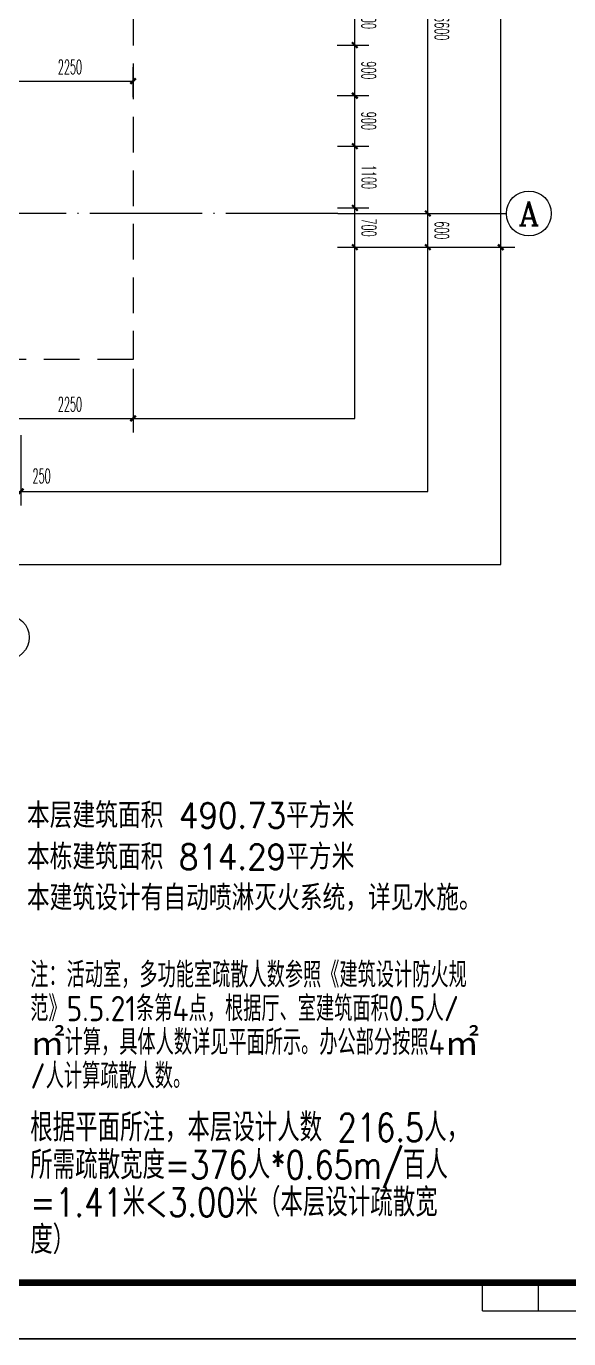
# Model space of a CAD drawing. Header units: millimetres. Extents: x -13830 to 215738, y -24143 to 193994.
# Drawn here: x 25474 to 35137, y 64957 to 88334 of the extents above; entities that cross this region are included whole.
import ezdxf
from ezdxf.enums import TextEntityAlignment as Align

# ---------------------------------------------------------------- set-up
doc = ezdxf.new("R2010")
doc.units = ezdxf.units.MM
doc.header["$LTSCALE"] = 100
doc.linetypes.add('DOTE', pattern=[2.42, 2, -0.2, 0.02, -0.2])
doc.linetypes.add('MCST GF$0$Club House GF$0$Club House GF$0$DASHED2', pattern=[9.525, 6.35, -3.175])
doc.layers.get('0').update_dxf_attribs({"linetype": 'CONTINUOUS'})
doc.layers.get('DEFPOINTS').update_dxf_attribs({"linetype": 'CONTINUOUS'})
for name, color, linetype in [('A-Drain-Well', 201, 'CONTINUOUS'), ('AXIS', 3, 'CONTINUOUS'), ('AXIS_TEXT', 7, 'CONTINUOUS'), ('DOTE', 8, 'CONTINUOUS'), ('MCST GF$0$A-_FNSH----_E-', 9, 'CONTINUOUS'), ('PUB_DIM', 3, 'CONTINUOUS'), ('TK HAHA', 1, 'CONTINUOUS'), ('WINDOW', 4, 'CONTINUOUS'), ('图框', 7, 'CONTINUOUS')]:
    doc.layers.add(name, color=color, linetype=linetype)
doc.styles.add('_TCH_AXIS', font='COMPLEX', dxfattribs={"bigfont": 'GBCBIG'})
doc.styles.add('COMPLEX', font='COMPLEX')
doc.styles.add('DIM_FONT_T3', font='SIMPLEX', dxfattribs={"width": 0.494118, "bigfont": 'GBCBIG'})
doc.styles.add('HZTXT', font='tjromans.shx', dxfattribs={"width": 0.8, "bigfont": 'hztxt.shx'})
doc.dimstyles.new('_TCH_ARCH&&100', dxfattribs={"dimtxt": 255, "dimasz": 100, "dimexe": 250, "dimexo": 300, "dimgap": 122.5, "dimtad": 1, "dimdec": 0, "dimzin": 0, "dimdsep": 46, "dimtxsty": 'DIM_FONT_T3', "dimblk": 'ARCHTICK', "dimcen": 0.09, "dimclrt": 7, "dimazin": 0, "dimtfac": 1, "dimtdec": 0, "dimtix": 1, "dimtmove": 2, "dimatfit": 3, "dimldrblk": 'ARCHTICK', "dimfxl": 1, "dimtolj": 1, "dimtzin": 0, "dimarcsym": 0})

# ---------------------------------------------------------------- blocks, each defined once
blk = doc.blocks.new('TJAD_TK_A1')
at = {"layer": '图框'}
for p, q in [((870.88, 361.45), (870.88, 366.45)), ((880.88, 361.45), (880.88, 366.45)), ((870.88, 361.45), (970.88, 361.45)), ((500.38, 356.45), (1341.38, 356.45))]:
    blk.add_line(p, q, dxfattribs=at)
at = {"layer": '图框', "const_width": 1.2}
blk.add_lwpolyline([(1331.38, 940.45), (525.38, 940.45), (525.38, 366.45), (1331.38, 366.45)], close=True, dxfattribs=at)
blk = doc.blocks.new('180703-expo')
at = {"layer": '图框'}
blk.add_blockref('TJAD_TK_A1', (-500.38, -356.45), dxfattribs=at)
blk = doc.blocks.new('_AXISO')
blk.add_circle((0, 0), 0.5)
at = {"layer": 'AXIS_TEXT', "style": 'COMPLEX', "width": 1.041667}
blk.add_attdef('A', text='', height=0.56, dxfattribs=at).set_placement((-0.25, -0.28), (0.25, -0.28), align=Align.FIT)
blk = doc.blocks.new('_ArchTick')
at = {"color": 0, "linetype": 'ByBlock', "const_width": 0.4}
blk.add_lwpolyline([(-0.5, -0.5), (0.5, 0.5)], dxfattribs=at)
blk = doc.blocks.new('*D1029')
at = {"layer": 'AXIS', "color": 0, "lineweight": -2, "transparency": 16777216}
for p, q in [((19150, -3900), (19150, -5150)), ((19400, -3900), (19400, -5150)), ((19150, -4900), (19400, -4900))]:
    blk.add_line(p, q, dxfattribs=at)
at = {"layer": 'DEFPOINTS', "color": 0, "transparency": 16777216}
for p in [(19150, -3600), (19400, -3600), (19400, -4900)]:
    blk.add_point(p, dxfattribs=at)
at = {"layer": 'AXIS', "color": 0, "lineweight": -2, "transparency": 16777216, "xscale": 100, "yscale": 100, "zscale": 100, "rotation": 180}
blk.add_blockref('_ArchTick', (19150, -4900), dxfattribs=at)
at = {"layer": 'AXIS', "color": 0, "lineweight": -2, "transparency": 16777216, "xscale": 100, "yscale": 100, "zscale": 100}
blk.add_blockref('_ArchTick', (19400, -4900), dxfattribs=at)
at = {"layer": 'AXIS', "color": 7, "transparency": 16777216, "insert": (19770, -4625), "char_height": 255, "attachment_point": 5, "style": 'DIM_FONT_T3'}
blk.add_mtext('\\A1;250', dxfattribs=at)
blk = doc.blocks.new('*D1037')
at = {"layer": 'AXIS', "color": 0, "lineweight": -2, "transparency": 16777216}
for p, q in [((25350, 27650), (28200, 27650)), ((27950, -550), (27950, 27650)), ((25350, -550), (28200, -550))]:
    blk.add_line(p, q, dxfattribs=at)
at = {"layer": 'DEFPOINTS', "color": 0, "transparency": 16777216}
for p in [(25050, 27650), (27950, 27650), (25050, -550)]:
    blk.add_point(p, dxfattribs=at)
at = {"layer": 'AXIS', "color": 0, "lineweight": -2, "transparency": 16777216, "xscale": 100, "yscale": 100, "zscale": 100}
for p, rotation in [((27950, 27650), 90.0000788328642), ((27950, -550), 270.0000788328642)]:
    blk.add_blockref('_ArchTick', p, dxfattribs=dict(at, rotation=rotation))
at = {"layer": 'AXIS', "color": 7, "transparency": 16777216, "insert": (28200, 13550), "char_height": 255, "attachment_point": 5, "rotation": 270.0001, "style": 'DIM_FONT_T3'}
blk.add_mtext('\\A1;28200', dxfattribs=at)
blk = doc.blocks.new('*D1038')
at = {"layer": 'AXIS', "color": 0, "lineweight": -2, "transparency": 16777216}
for p, q in [((25900, 50), (26900, 50)), ((26650, -550), (26650, 50)), ((25900, -550), (26900, -550))]:
    blk.add_line(p, q, dxfattribs=at)
at = {"layer": 'DEFPOINTS', "color": 0, "transparency": 16777216}
for p in [(25600, 50), (26650, 50), (25600, -550)]:
    blk.add_point(p, dxfattribs=at)
at = {"layer": 'AXIS', "color": 0, "lineweight": -2, "transparency": 16777216, "xscale": 100, "yscale": 100, "zscale": 100}
for p, rotation in [((26650, 50), 90.00007883286408), ((26650, -550), 270.0000788328641)]:
    blk.add_blockref('_ArchTick', p, dxfattribs=dict(at, rotation=rotation))
at = {"layer": 'AXIS', "color": 7, "transparency": 16777216, "insert": (26900, -250), "char_height": 255, "attachment_point": 5, "rotation": 270.0001, "style": 'DIM_FONT_T3'}
blk.add_mtext('\\A1;600', dxfattribs=at)
blk = doc.blocks.new('*D1039')
at = {"layer": 'AXIS', "color": 0, "lineweight": -2, "transparency": 16777216}
for p, q in [((25900, 6650), (26900, 6650)), ((26650, 50), (26650, 6650)), ((25900, 50), (26900, 50))]:
    blk.add_line(p, q, dxfattribs=at)
at = {"layer": 'DEFPOINTS', "color": 0, "transparency": 16777216}
for p in [(25600, 6650), (26650, 6650), (25600, 50)]:
    blk.add_point(p, dxfattribs=at)
at = {"layer": 'AXIS', "color": 0, "lineweight": -2, "transparency": 16777216, "xscale": 100, "yscale": 100, "zscale": 100}
for p, rotation in [((26650, 6650), 90.00007883286418), ((26650, 50), 270.0000788328642)]:
    blk.add_blockref('_ArchTick', p, dxfattribs=dict(at, rotation=rotation))
at = {"layer": 'AXIS', "color": 7, "transparency": 16777216, "insert": (26900, 3350), "char_height": 255, "attachment_point": 5, "rotation": 270.0001, "style": 'DIM_FONT_T3'}
blk.add_mtext('\\A1;6600', dxfattribs=at)
blk = doc.blocks.new('*D914')
at = {"layer": 'DEFPOINTS', "color": 0, "transparency": 16777216}
for p in [(30716, 85099), (31327, 85099), (30716, 84399)]:
    blk.add_point(p, dxfattribs=at)
at = {"layer": 'PUB_DIM', "color": 0, "lineweight": -2, "transparency": 16777216}
for p, q in [((31016, 85099), (31577, 85099)), ((31327, 84399), (31327, 85099)), ((31016, 84399), (31577, 84399))]:
    blk.add_line(p, q, dxfattribs=at)
at = {"layer": 'PUB_DIM', "color": 0, "lineweight": -2, "transparency": 16777216, "xscale": 100, "yscale": 100, "zscale": 100}
for p, rotation in [((31327, 85099), 90.00370710538883), ((31327, 84399), 270.0037071053889)]:
    blk.add_blockref('_ArchTick', p, dxfattribs=dict(at, rotation=rotation))
at = {"layer": 'PUB_DIM', "color": 7, "transparency": 16777216, "insert": (31577, 84749), "char_height": 255, "attachment_point": 5, "rotation": 270.0037, "style": 'DIM_FONT_T3'}
blk.add_mtext('\\A1;700', dxfattribs=at)
blk = doc.blocks.new('*D915')
at = {"layer": 'DEFPOINTS', "color": 0, "transparency": 16777216}
for p in [(30716, 86199), (31327, 86199), (30716, 85099)]:
    blk.add_point(p, dxfattribs=at)
at = {"layer": 'PUB_DIM', "color": 0, "lineweight": -2, "transparency": 16777216}
for p, q in [((31016, 86199), (31577, 86199)), ((31327, 85099), (31327, 86199)), ((31016, 85099), (31577, 85099))]:
    blk.add_line(p, q, dxfattribs=at)
at = {"layer": 'PUB_DIM', "color": 0, "lineweight": -2, "transparency": 16777216, "xscale": 100, "yscale": 100, "zscale": 100}
for p, rotation in [((31327, 86199), 90.003707105389), ((31327, 85099), 270.003707105389)]:
    blk.add_blockref('_ArchTick', p, dxfattribs=dict(at, rotation=rotation))
at = {"layer": 'PUB_DIM', "color": 7, "transparency": 16777216, "insert": (31577, 85649), "char_height": 255, "attachment_point": 5, "rotation": 270.0037, "style": 'DIM_FONT_T3'}
blk.add_mtext('\\A1;1100', dxfattribs=at)
blk = doc.blocks.new('*D916')
at = {"layer": 'DEFPOINTS', "color": 0, "transparency": 16777216}
for p in [(30715, 87098), (31326, 87098), (30716, 86199)]:
    blk.add_point(p, dxfattribs=at)
at = {"layer": 'PUB_DIM', "color": 0, "lineweight": -2, "transparency": 16777216}
for p, q in [((31015, 87098), (31576, 87098)), ((31327, 86199), (31326, 87098)), ((31016, 86199), (31577, 86199))]:
    blk.add_line(p, q, dxfattribs=at)
at = {"layer": 'PUB_DIM', "color": 0, "lineweight": -2, "transparency": 16777216, "xscale": 100, "yscale": 100, "zscale": 100}
for p, rotation in [((31326, 87098), 90.00370710538895), ((31327, 86199), 270.003707105389)]:
    blk.add_blockref('_ArchTick', p, dxfattribs=dict(at, rotation=rotation))
at = {"layer": 'PUB_DIM', "color": 7, "transparency": 16777216, "insert": (31576, 86649), "char_height": 255, "attachment_point": 5, "rotation": 270.0037, "style": 'DIM_FONT_T3'}
blk.add_mtext('\\A1;900', dxfattribs=at)
blk = doc.blocks.new('*D917')
at = {"layer": 'DEFPOINTS', "color": 0, "transparency": 16777216}
for p in [(30715, 87998), (31326, 87998), (30715, 87098)]:
    blk.add_point(p, dxfattribs=at)
at = {"layer": 'PUB_DIM', "color": 0, "lineweight": -2, "transparency": 16777216}
for p, q in [((31015, 87998), (31576, 87998)), ((31326, 87098), (31326, 87998)), ((31015, 87098), (31576, 87098))]:
    blk.add_line(p, q, dxfattribs=at)
at = {"layer": 'PUB_DIM', "color": 0, "lineweight": -2, "transparency": 16777216, "xscale": 100, "yscale": 100, "zscale": 100}
for p, rotation in [((31326, 87998), 90.00370710538883), ((31326, 87098), 270.0037071053889)]:
    blk.add_blockref('_ArchTick', p, dxfattribs=dict(at, rotation=rotation))
at = {"layer": 'PUB_DIM', "color": 7, "transparency": 16777216, "insert": (31576, 87548), "char_height": 255, "attachment_point": 5, "rotation": 270.0037, "style": 'DIM_FONT_T3'}
blk.add_mtext('\\A1;900', dxfattribs=at)
blk = doc.blocks.new('*D918')
at = {"layer": 'DEFPOINTS', "color": 0, "transparency": 16777216}
for p in [(30715, 88898), (31326, 88898), (30715, 87998)]:
    blk.add_point(p, dxfattribs=at)
at = {"layer": 'PUB_DIM', "color": 0, "lineweight": -2, "transparency": 16777216}
for p, q in [((31015, 88898), (31576, 88898)), ((31326, 87998), (31326, 88898)), ((31015, 87998), (31576, 87998))]:
    blk.add_line(p, q, dxfattribs=at)
at = {"layer": 'PUB_DIM', "color": 0, "lineweight": -2, "transparency": 16777216, "xscale": 100, "yscale": 100, "zscale": 100}
for p, rotation in [((31326, 88898), 90.00370710538883), ((31326, 87998), 270.0037071053889)]:
    blk.add_blockref('_ArchTick', p, dxfattribs=dict(at, rotation=rotation))
at = {"layer": 'PUB_DIM', "color": 7, "transparency": 16777216, "insert": (31576, 88448), "char_height": 255, "attachment_point": 5, "rotation": 270.0037, "style": 'DIM_FONT_T3'}
blk.add_mtext('\\A1;900', dxfattribs=at)
blk = doc.blocks.new('*D998')
at = {"layer": 'DEFPOINTS', "color": 0, "transparency": 16777216}
for p in [(25127, 82532), (27377, 82532), (27377, 81349)]:
    blk.add_point(p, dxfattribs=at)
at = {"layer": 'PUB_DIM', "color": 0, "lineweight": -2, "transparency": 16777216}
for p, q in [((25127, 82232), (25127, 81099)), ((27377, 82232), (27377, 81099)), ((25127, 81349), (27377, 81349))]:
    blk.add_line(p, q, dxfattribs=at)
at = {"layer": 'PUB_DIM', "color": 0, "lineweight": -2, "transparency": 16777216, "xscale": 100, "yscale": 100, "zscale": 100, "rotation": 180}
blk.add_blockref('_ArchTick', (25127, 81349), dxfattribs=at)
at = {"layer": 'PUB_DIM', "color": 0, "lineweight": -2, "transparency": 16777216, "xscale": 100, "yscale": 100, "zscale": 100}
blk.add_blockref('_ArchTick', (27377, 81349), dxfattribs=at)
at = {"layer": 'PUB_DIM', "color": 7, "transparency": 16777216, "insert": (26252, 81599), "char_height": 255, "attachment_point": 5, "style": 'DIM_FONT_T3'}
blk.add_mtext('\\A1;2250', dxfattribs=at)
blk = doc.blocks.new('*D1022')
at = {"layer": 'DEFPOINTS', "color": 0, "transparency": 16777216}
for p in [(27377, 87357), (25127, 86769), (27377, 86769)]:
    blk.add_point(p, dxfattribs=at)
at = {"layer": 'PUB_DIM', "color": 0, "lineweight": -2, "transparency": 16777216}
for p, q in [((25127, 87069), (25127, 87607)), ((27377, 87069), (27377, 87607)), ((25127, 87357), (27377, 87357))]:
    blk.add_line(p, q, dxfattribs=at)
at = {"layer": 'PUB_DIM', "color": 0, "lineweight": -2, "transparency": 16777216, "xscale": 100, "yscale": 100, "zscale": 100, "rotation": 180}
blk.add_blockref('_ArchTick', (25127, 87357), dxfattribs=at)
at = {"layer": 'PUB_DIM', "color": 0, "lineweight": -2, "transparency": 16777216, "xscale": 100, "yscale": 100, "zscale": 100}
blk.add_blockref('_ArchTick', (27377, 87357), dxfattribs=at)
at = {"layer": 'PUB_DIM', "color": 7, "transparency": 16777216, "insert": (26252, 87607), "char_height": 255, "attachment_point": 5, "style": 'DIM_FONT_T3'}
blk.add_mtext('\\A1;2250', dxfattribs=at)
blk = doc.blocks.new('dsffsfddf')
at = {"layer": 'AXIS'}
blk.add_line((25050, 50), (28050, 50), dxfattribs=at)
at = {"layer": 'DOTE', "linetype": 'DOTE', "ltscale": 10}
blk.add_line((25050, 50), (-1850, 50), dxfattribs=at)
at = {"layer": 'AXIS'}
ref = blk.add_blockref('_AXISO', (28450, 50), dxfattribs=dict(at, xscale=800, yscale=800, zscale=800))
ref.add_attrib('A', 'A', dxfattribs={"layer": 'AXIS_TEXT', "height": 425.2, "style": '_TCH_AXIS'}).set_placement((28267.8, -162.6), (28632.3, -162.6), align=Align.FIT)
ref = blk.add_blockref('_AXISO', (19150, -7500), dxfattribs=dict(at, xscale=800, yscale=800, zscale=800))
ref.add_attrib('A', '5', dxfattribs={"layer": 'AXIS_TEXT', "height": 465.9, "style": '_TCH_AXIS'}).set_placement((18994.7, -7733), (19305.3, -7733), align=Align.FIT)
for p1, p2, distance, picture, middle in [((25050, -549.7), (25050, 27650), -2900, '*D1037', (28200, 13550.2)), ((25599.9, 50), (25599.9, 6650), -1050.1, '*D1039', (26900, 3350)), ((25599.9, -549.7), (25599.9, 50), -1050.1, '*D1038', (26900, -249.8))]:
    dim = blk.add_aligned_dim(p1=p1, p2=p2, distance=distance, dimstyle='_TCH_ARCH&&100', dxfattribs=at)
    dim.commit()
    dim.dimension.update_dxf_attribs({"geometry": picture, "text_midpoint": middle})
dim = blk.add_linear_dim(base=(19400, -4900), p1=(19150, -3600), p2=(19400, -3600), angle=0, dimstyle='_TCH_ARCH&&100', dxfattribs=at)
dim.commit()
dim.dimension.update_dxf_attribs({"geometry": '*D1029', "text_midpoint": (19770, -4625), "dimtype": 161})
blk = doc.blocks.new('DFSFDSFSF')
at = {"layer": 'DEFPOINTS'}
for points in [[(0, 0), (32400, 0), (32400, 39800), (0, 39800)], [(0, 0), (32400, 0), (32400, 39800), (0, 39800)], [(1300, 1300), (31100, 1300), (31100, 38500), (1300, 38500)], [(2600, 2600), (29800, 2600), (29800, 37200), (2600, 37200)]]:
    blk.add_lwpolyline(points, close=True, dxfattribs=at)
at = {"layer": 'MCST GF$0$A-_FNSH----_E-', "linetype": 'MCST GF$0$Club House GF$0$Club House GF$0$DASHED2'}
blk.add_lwpolyline([(23750, 19400), (25850, 19400), (25850, 3650), (16490, 3650), (16490, 5650)], dxfattribs=at)
at = {"layer": 'A-Drain-Well'}
blk.add_blockref('dsffsfddf', (4450, 6200), dxfattribs=at)

msp = doc.modelspace()

# ---------------------------------------------------------------- linework, layer by layer
at = {"layer": 'TK HAHA', "color": 1}
msp.add_lwpolyline([(-3451.8, 124357.2), (80648.2, 124357.2), (80648.2, 64957.2), (-3451.8, 64957.2)], close=True, dxfattribs=at)

# ---------------------------------------------------------------- block references
at = {"xscale": 100, "yscale": 100, "zscale": 100}
msp.add_blockref('180703-expo', (-3451.8, 64957.2), dxfattribs=at)

# ---------------------------------------------------------------- texts
at = {"style": 'HZTXT', "width": 0.9}
for s, p in [('本层建筑面积 490.73平方米', (25486.2, 74053.1)), ('本栋建筑面积 814.29平方米', (25486.2, 73314.9)), ('本建筑设计有自动喷淋灭火系统，详见水施。 ', (25486.2, 72586.2))]:
    msp.add_text(s, height=450, dxfattribs=at).set_placement(p)
at = {"width": 8000, "attachment_point": 1, "line_spacing_factor": 0.8, "style": 'HZTXT'}
for s, insert, char_height in [('{\\Fgbenor,gbcbig|c134;\\W1;注：活动室，多功能室疏散人数参照《建筑设计防火规范》5.5.21条第4点，根据厅、室建筑面积0.5人/\\fSimSun|b0|i0|c129|p2;㎡\\Fgbenor,gbcbig|c134;计算，具体人数详见平面所示。办公部分按照4\\fSimSun|b0|i0|c129|p2;㎡\\Fgbenor,gbcbig|c134;/人计算疏散人数。}', (25544.7, 71663.3), 450), ('根据平面所注，本层设计人数 216.5人， 所需疏散宽度=376人*0.65m/百人=1.41米<3.00米（本层设计疏散宽度）', (25544.7, 68970.8), 500)]:
    msp.add_mtext(s, dxfattribs=dict(at, insert=insert, char_height=char_height))

# ---------------------------------------------------------------- next in the draw order: block references
at = {"layer": 'WINDOW'}
msp.add_blockref('DFSFDSFSF', (1526.6, 78748.5), dxfattribs=at)

# ---------------------------------------------------------------- next in the draw order: dimensions: what is measured, and where the dimension line sits
at = {"layer": 'PUB_DIM'}
for p1, p2, distance, picture, middle in [((30715.4, 87998.3), (30715.4, 88898.3), -611, '*D918', (31576.4, 88448.4)), ((30715.5, 87098.3), (30715.4, 87998.3), -611, '*D917', (31576.4, 87548.4)), ((25126.6, 86768.5), (27376.6, 86768.5), 588.9, '*D1022', (26251.6, 87607.4)), ((30715.6, 86198.7), (30715.5, 87098.3), -611, '*D916', (31576.5, 86648.6)), ((30715.6, 85098.7), (30715.6, 86198.7), -611, '*D915', (31576.6, 85648.7)), ((30715.7, 84398.8), (30715.6, 85098.7), -611, '*D914', (31576.6, 84748.8)), ((25126.6, 82531.7), (27376.6, 82531.7), -1183.2, '*D998', (26251.6, 81598.5))]:
    dim = msp.add_aligned_dim(p1=p1, p2=p2, distance=distance, dimstyle='_TCH_ARCH&&100', dxfattribs=at)
    dim.commit()
    dim.dimension.update_dxf_attribs({"geometry": picture, "text_midpoint": middle})

doc.saveas('drawing.dxf')
